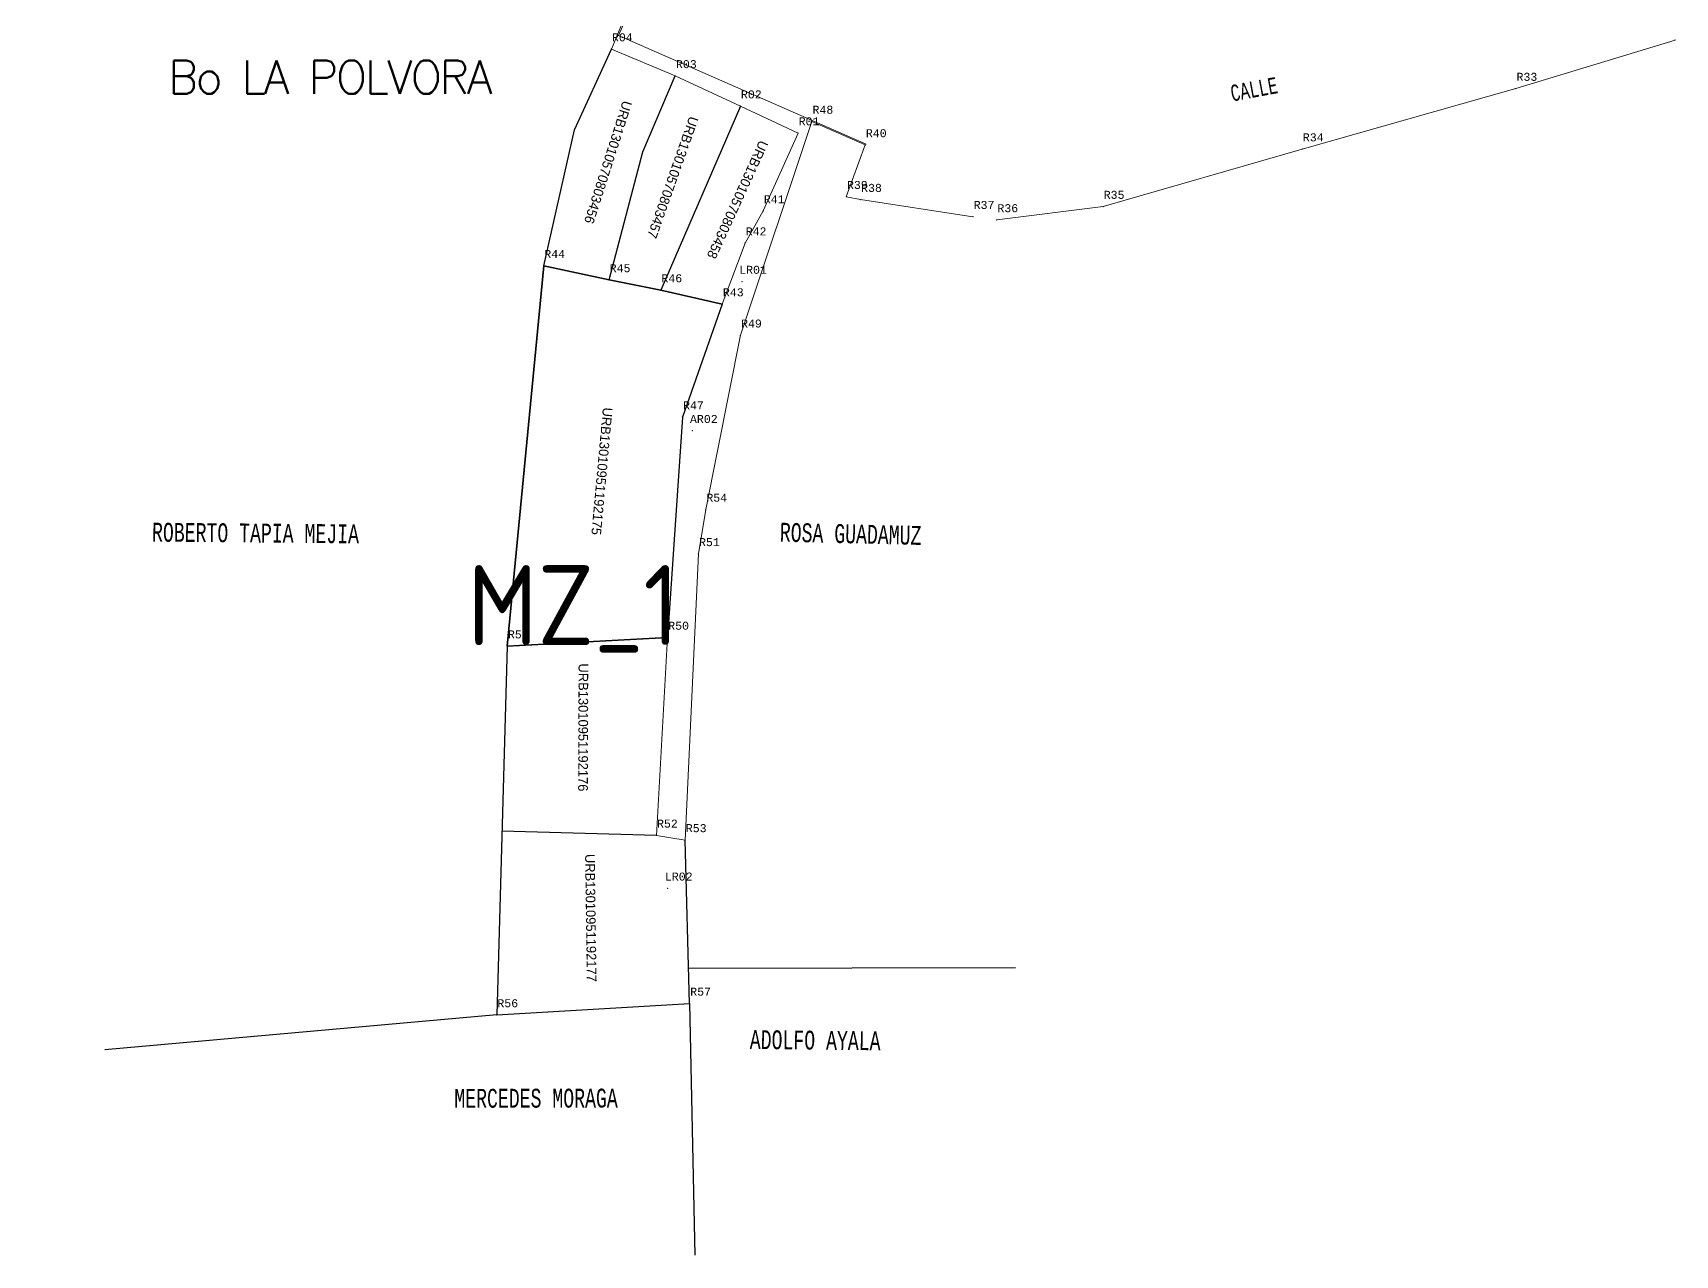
# Model space of a CAD drawing. Header units: millimetres. Extents: x 612409 to 612659, y 1318721 to 1318972.
# Drawn here: x 612534.3 to 612657.5, y 1318720.8 to 1318812.5 of the extents above; entities that cross this region are included whole.
import ezdxf
from ezdxf.enums import TextEntityAlignment as Align

# ---------------------------------------------------------------- set-up
doc = ezdxf.new("R2010")
doc.units = ezdxf.units.MM
for name, color, linetype, lineweight in [('486', 21, 'Continuous', 0), ('4862', 2, 'Continuous', 0), ('5026', 7, 'Continuous', 0), ('CALLES', 7, 'Continuous', 0), ('COLINDANCIAS', 7, 'Continuous', 0), ('CVL_PUNTO', 7, 'Continuous', 0), ('CVL_PUNTO_NUM', 7, 'Continuous', 0), ('GENERAL', 7, 'Continuous', 0), ('NUMERO DE MANZANA', 6, 'Continuous', 0)]:
    doc.layers.add(name, color=color, linetype=linetype, lineweight=lineweight)
doc.styles.add('MONOTXT', font='monotxt.shx', dxfattribs={"height": 0.2})
doc.styles.add('MONOTXT4', font='Monotxt4.shx')
doc.styles.add('Style-ENGINEERING', font='ENGINEERING.shx')
doc.styles.add('Style-ISOCP', font='isocp___.ttf')
doc.styles.add('Style-Txt', font='txt_____.ttf')

msp = doc.modelspace()

# ---------------------------------------------------------------- linework, layer by layer
msp.add_lwpolyline([(612572.65, 1318794.99), (612577.55, 1318793.93), (612581.42, 1318793.16), (612586.03, 1318792.12), (612583.05, 1318783.64), (612581.93, 1318767.11), (612569.91, 1318766.46), (612572.65, 1318794.99)])
at = {"layer": '486', "color": 21, "linetype": 'Continuous', "lineweight": 13}
for p, q in [((612577.72, 1318811.24), (612582.51, 1318809.23)), ((612582.51, 1318809.23), (612587.39, 1318806.96)), ((612587.39, 1318806.96), (612591.72, 1318804.94)), ((612591.72, 1318804.94), (612589.11, 1318799.1)), ((612589.11, 1318799.1), (612587.74, 1318796.69)), ((612587.74, 1318796.69), (612586.03, 1318792.12)), ((612586.03, 1318792.12), (612583.05, 1318783.64)), ((612583.05, 1318783.64), (612581.93, 1318767.11)), ((612581.93, 1318767.11), (612581.1, 1318752.27)), ((612581.1, 1318752.27), (612583.25, 1318751.93))]:
    msp.add_line(p, q, dxfattribs=at)
at = {"layer": '4862', "color": 7, "linetype": 'Continuous', "lineweight": -3, "flags": 128}
for points in [[(612586.03, 1318792.12), (612581.42, 1318793.16), (612577.55, 1318793.93), (612572.65, 1318794.99), (612574.95, 1318805.19), (612577.72, 1318811.24)], [(612577.55, 1318793.93), (612580.09, 1318803.54), (612582.51, 1318809.23)], [(612587.39, 1318806.96), (612581.42, 1318793.16)], [(612572.65, 1318794.99), (612569.91, 1318766.46), (612569.12, 1318738.81), (612583.58, 1318739.68), (612583.25, 1318751.93)], [(612569.91, 1318766.46), (612581.93, 1318767.11)]]:
    msp.add_lwpolyline(points, dxfattribs=at)
at = {"layer": 'CALLES', "color": 21, "linetype": 'Continuous', "lineweight": 13, "ltscale": 0.0001, "flags": 128}
msp.add_lwpolyline([(612596.82, 1318804.11), (612578.26, 1318812.25), (612579.8, 1318815.72), (612564.29, 1318822.89), (612536.58, 1318835.38), (612534.34, 1318834.07)], dxfattribs=at)
at = {"layer": 'COLINDANCIAS', "color": 21, "linetype": 'Continuous', "lineweight": 13}
for p, q in [((612579.54, 1318815.63), (612577.72, 1318811.24)), ((612587.39, 1318789.78), (612592.75, 1318805.8)), ((612592.75, 1318805.8), (612596.75, 1318804.05)), ((612596.75, 1318804.05), (612595.33, 1318800.17)), ((612595.33, 1318800.17), (612596.39, 1318799.95)), ((612596.39, 1318799.95), (612604.83, 1318798.67)), ((612584.8, 1318776.72), (612587.39, 1318789.78)), ((612584.25, 1318773.38), (612584.8, 1318776.72)), ((612583.25, 1318751.93), (612584.25, 1318773.38))]:
    msp.add_line(p, q, dxfattribs=at)
at = {"layer": 'COLINDANCIAS', "color": 21, "linetype": 'Continuous', "lineweight": 13, "flags": 128}
msp.add_lwpolyline([(612606.61, 1318798.43), (612614.58, 1318799.43), (612629.52, 1318803.74), (612645.53, 1318808.28), (612657.47, 1318811.91)], dxfattribs=at)
at = {"layer": 'COLINDANCIAS', "color": 7, "linetype": 'Continuous', "lineweight": -3, "flags": 128}
for points in [[(612581.1, 1318752.27), (612569.51, 1318752.6)], [(612583.51, 1318742.32), (612608.02, 1318742.36)], [(612583.58, 1318739.68), (612583.97, 1318720.8)], [(612569.12, 1318738.81), (612539.75, 1318736.19)]]:
    msp.add_lwpolyline(points, dxfattribs=at)
at = {"layer": 'CVL_PUNTO', "color": 5, "ltscale": 0.01}
for p in [(612577.72, 1318811.24), (612657.47, 1318811.91), (612582.51, 1318809.23), (612645.53, 1318808.28), (612587.39, 1318806.96), (612591.72, 1318804.94), (612592.75, 1318805.8), (612596.75, 1318804.05), (612629.52, 1318803.74), (612595.33, 1318800.17), (612596.39, 1318799.95), (612589.11, 1318799.1), (612604.83, 1318798.67), (612614.58, 1318799.43), (612606.61, 1318798.43), (612587.74, 1318796.69), (612572.65, 1318794.99), (612577.55, 1318793.93), (612587.51, 1318793.8), (612581.42, 1318793.16), (612586.03, 1318792.12), (612587.39, 1318789.78), (612583.05, 1318783.64), (612583.78, 1318782.62), (612584.8, 1318776.72), (612584.25, 1318773.38), (612581.93, 1318767.11), (612569.91, 1318766.46), (612581.1, 1318752.27), (612583.25, 1318751.93), (612581.94, 1318748.31), (612583.58, 1318739.68), (612569.12, 1318738.81)]:
    msp.add_point(p, dxfattribs=at)

# ---------------------------------------------------------------- texts
at = {"layer": '5026', "color": 6, "linetype": 'Continuous', "lineweight": -3, "style": 'Style-ENGINEERING'}
for s, rotation, p in [('URB13010570803456', 252.2605, (612578.59, 1318807.43)), ('URB13010570803457', 250.552, (612583.58, 1318806.26)), ('URB13010570803458', 245.4657, (612588.84, 1318804.46)), ('URB13010951192175', 264.7586, (612577.09, 1318784.39)), ('URB13010951192176', 269.8203, (612575.26, 1318765.17)), ('URB13010951192177', 270.7841, (612575.75, 1318750.88))]:
    msp.add_text(s, height=0.7248, rotation=rotation, dxfattribs=at).set_placement(p)
at = {"layer": 'COLINDANCIAS', "color": 7, "linetype": 'Continuous', "lineweight": -3, "style": 'MONOTXT', "width": 0.666667}
for s, height, rotation, p in [('CALLE', 1.229, 10.4734, (612625.9, 1318808.23)), ('ROBERTO TAPIA MEJIA', 1.4156, 359.5059, (612551.04, 1318774.95)), ('ROSA GUADAMUZ', 1.4156, 358.6322, (612595.66, 1318774.89)), ('ADOLFO AYALA', 1.4156, 359.4078, (612593, 1318736.92)), ('MERCEDES MORAGA', 1.4156, 0.0928, (612572.07, 1318732.57))]:
    msp.add_text(s, height=height, rotation=rotation, dxfattribs=at).set_placement(p, align=Align.MIDDLE_CENTER)
at = {"layer": 'CVL_PUNTO_NUM', "color": 3, "style": 'MONOTXT4'}
for s, p in [('R04', (612578.54, 1318812.12)), ('R03', (612583.34, 1318810.11)), ('R33', (612646.36, 1318809.16)), ('R02', (612588.21, 1318807.84)), ('R01', (612592.54, 1318805.82)), ('R48', (612593.58, 1318806.69)), ('R40', (612597.58, 1318804.93)), ('R34', (612630.34, 1318804.62)), ('R39', (612596.16, 1318801.05)), ('R38', (612597.22, 1318800.83)), ('R41', (612589.93, 1318799.98)), ('R35', (612615.41, 1318800.31)), ('R37', (612605.66, 1318799.55)), ('R36', (612607.44, 1318799.31)), ('R42', (612588.57, 1318797.57)), ('R44', (612573.47, 1318795.87)), ('R45', (612578.37, 1318794.81)), ('LR01', (612588.34, 1318794.69)), ('R46', (612582.25, 1318794.05)), ('R43', (612586.86, 1318793)), ('R49', (612588.22, 1318790.66)), ('R47', (612583.87, 1318784.52)), ('AR02', (612584.65, 1318783.5)), ('R54', (612585.62, 1318777.6)), ('R51', (612585.07, 1318774.27)), ('R50', (612582.76, 1318768)), ('R55', (612570.74, 1318767.35)), ('R52', (612581.92, 1318753.16)), ('R53', (612584.08, 1318752.82)), ('LR02', (612582.77, 1318749.19)), ('R57', (612584.41, 1318740.56)), ('R56', (612569.95, 1318739.69))]:
    msp.add_text(s, height=0.6, dxfattribs=at).set_placement(p, align=Align.MIDDLE_CENTER)
at = {"layer": 'GENERAL', "color": 6, "lineweight": 40, "insert": (612556.57, 1318809.14), "char_height": 2.5, "width": 637.5, "attachment_point": 5, "line_spacing_factor": 0.722892, "style": 'Style-Txt'}
msp.add_mtext('\\T0.917;Bo LA POLVORA', dxfattribs=at)
at = {"layer": 'NUMERO DE MANZANA', "color": 7, "linetype": 'Continuous', "lineweight": 13, "insert": (612574.87, 1318769.26), "char_height": 6, "attachment_point": 5, "rotation": 0, "line_spacing_factor": 0.722892, "style": 'Style-ISOCP'}
msp.add_mtext('MZ_1', dxfattribs=at)

doc.saveas('drawing.dxf')
